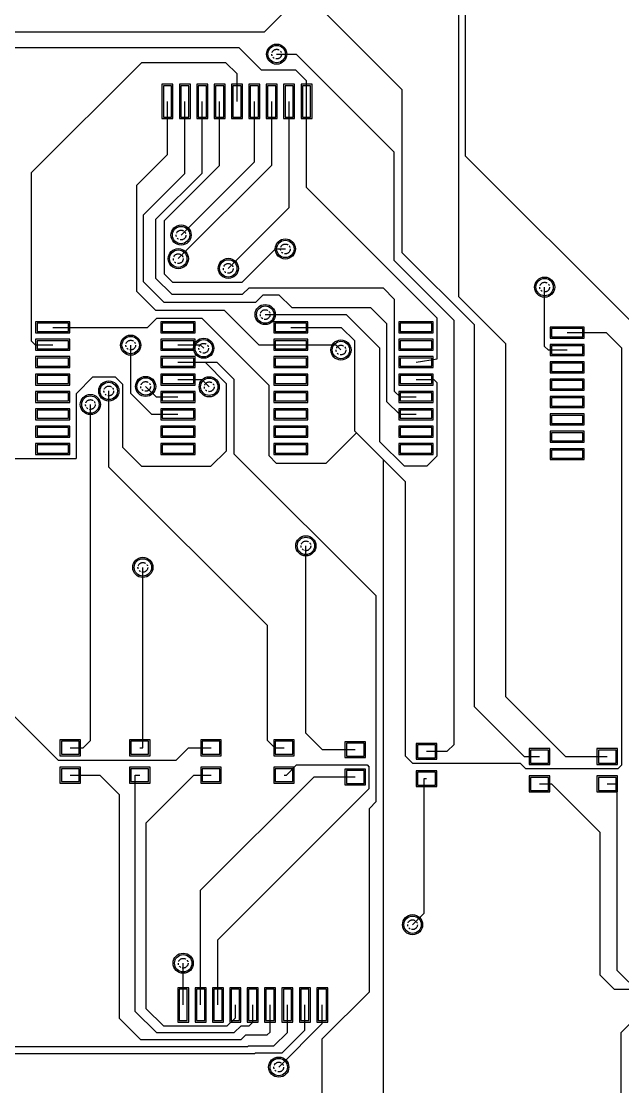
# Model space of a CAD drawing. Extents: x 208 to 628, y 649 to 1243.
# Drawn here: x 424.3 to 468.2, y 1053.1 to 1131 of the extents above; entities that cross this region are included whole.
import ezdxf

# ---------------------------------------------------------------- set-up
doc = ezdxf.new("R2010")
doc.units = 0
doc.header["$MEASUREMENT"] = 0
doc.linetypes.add('PHANTOM2', pattern=[1.25, 0.625, -0.125, 0.125, -0.125, 0.125, -0.125])
for name, color, linetype in [('BottomSolder', 6, 'CONTINUOUS'), ('MultiLayer', 9, 'CONTINUOUS'), ('TOPLAYER', 250, 'CONTINUOUS'), ('TopPaste', 8, 'CONTINUOUS'), ('TopSolder', 216, 'CONTINUOUS'), ('VIAHOLELAYER', 255, 'PHANTOM2')]:
    doc.layers.add(name, color=color, linetype=linetype)

msp = doc.modelspace()

# ---------------------------------------------------------------- linework, layer by layer
at = {"layer": 'BottomSolder'}
for centre in [(442.917, 1128.625), (435.932, 1115.392), (443.552, 1114.376), (435.729, 1113.665), (439.383, 1112.954), (462.5, 1111.582), (442.079, 1109.575), (432.249, 1107.34), (437.583, 1107.112), (447.616, 1106.985), (433.341, 1104.318), (437.989, 1104.292), (430.649, 1103.987), (429.303, 1102.997), (445.051, 1092.659), (433.138, 1091.084), (452.848, 1064.948), (436.087, 1062.131), (443.069, 1054.534)]:
    msp.add_circle(centre, 0.737, dxfattribs=at)
at = {"layer": 'MultiLayer'}
for centre in [(442.917, 1128.625), (435.932, 1115.392), (443.552, 1114.376), (435.729, 1113.665), (439.383, 1112.954), (462.5, 1111.582), (442.079, 1109.575), (432.249, 1107.34), (437.583, 1107.112), (447.616, 1106.985), (430.649, 1103.987), (433.341, 1104.318), (437.989, 1104.292), (429.303, 1102.997), (445.051, 1092.659), (433.138, 1091.084), (452.848, 1064.948), (436.087, 1062.131), (443.069, 1054.534)]:
    msp.add_circle(centre, 0.635, dxfattribs=at)
at = {"layer": 'TOPLAYER'}
for p, q in [((456.223, 1110.875), (456.223, 1150.364)), ((456.727, 1121.166), (456.727, 1148.835)), ((442.029, 1130.251), (445.099, 1133.32)), ((445.813, 1132.308), (452.098, 1126.023)), ((396.867, 1130.251), (442.029, 1130.251)), ((422.394, 1129.108), (440.148, 1129.108)), ((440.148, 1129.108), (441.786, 1127.47)), ((442.917, 1128.625), (444.339, 1128.625)), ((444.339, 1128.625), (451.499, 1121.466)), ((425.01, 1119.964), (433.062, 1128.016)), ((433.062, 1128.016), (439.18, 1128.016)), ((439.18, 1128.016), (440.019, 1127.178)), ((440.019, 1125.168), (440.019, 1127.178)), ((441.786, 1127.47), (444.298, 1127.47)), ((444.298, 1127.47), (445.099, 1126.67)), ((435.239, 1126.318), (434.639, 1126.318)), ((434.639, 1126.318), (434.639, 1124.018)), ((435.239, 1124.018), (435.239, 1126.318)), ((436.509, 1126.318), (435.909, 1126.318)), ((435.909, 1126.318), (435.909, 1124.018)), ((436.509, 1124.018), (436.509, 1126.318)), ((437.779, 1126.318), (437.179, 1126.318)), ((437.179, 1126.318), (437.179, 1124.018)), ((437.779, 1124.018), (437.779, 1126.318)), ((439.049, 1126.318), (438.449, 1126.318)), ((438.449, 1126.318), (438.449, 1124.018)), ((439.049, 1124.018), (439.049, 1126.318)), ((440.319, 1126.318), (439.719, 1126.318)), ((439.719, 1126.318), (439.719, 1124.018)), ((440.319, 1124.018), (440.319, 1126.318)), ((441.589, 1126.318), (440.989, 1126.318)), ((440.989, 1126.318), (440.989, 1124.018)), ((441.589, 1124.018), (441.589, 1126.318)), ((442.859, 1126.318), (442.259, 1126.318)), ((442.259, 1126.318), (442.259, 1124.018)), ((442.859, 1124.018), (442.859, 1126.318)), ((444.129, 1126.318), (443.529, 1126.318)), ((443.529, 1126.318), (443.529, 1124.018)), ((444.129, 1124.018), (444.129, 1126.318)), ((445.399, 1126.318), (444.799, 1126.318)), ((444.799, 1126.318), (444.799, 1124.018)), ((445.099, 1125.168), (445.099, 1126.67)), ((445.399, 1124.018), (445.399, 1126.318)), ((452.098, 1114.097), (452.098, 1126.023)), ((434.939, 1121.284), (434.939, 1125.168)), ((436.209, 1119.888), (436.209, 1125.168)), ((437.479, 1119.929), (437.479, 1125.168)), ((438.749, 1120.486), (438.749, 1125.168)), ((441.289, 1120.748), (441.289, 1125.168)), ((442.559, 1120.494), (442.559, 1125.168)), ((443.829, 1117.399), (443.829, 1125.168)), ((445.099, 1118.875), (445.099, 1125.168)), ((434.639, 1124.018), (435.239, 1124.018)), ((435.909, 1124.018), (436.509, 1124.018)), ((437.179, 1124.018), (437.779, 1124.018)), ((438.449, 1124.018), (439.049, 1124.018)), ((439.719, 1124.018), (440.319, 1124.018)), ((440.989, 1124.018), (441.589, 1124.018)), ((442.259, 1124.018), (442.859, 1124.018)), ((443.529, 1124.018), (444.129, 1124.018)), ((444.799, 1124.018), (445.399, 1124.018)), ((451.499, 1113.529), (451.499, 1121.466)), ((432.693, 1119.038), (434.939, 1121.284)), ((435.932, 1115.392), (441.289, 1120.748)), ((456.727, 1121.166), (468.77, 1109.122)), ((425.01, 1107.62), (425.01, 1119.964)), ((433.197, 1116.877), (436.209, 1119.888)), ((434.096, 1116.547), (437.479, 1119.929)), ((434.713, 1116.451), (438.749, 1120.486)), ((435.729, 1113.665), (442.559, 1120.494)), ((432.693, 1111.269), (432.693, 1119.038)), ((445.099, 1118.875), (454.652, 1109.321)), ((433.197, 1111.972), (433.197, 1116.877)), ((439.383, 1112.954), (443.829, 1117.399)), ((434.096, 1112.224), (434.096, 1116.547)), ((434.713, 1112.522), (434.713, 1116.451)), ((440.402, 1111.938), (442.841, 1114.376)), ((442.841, 1114.376), (443.552, 1114.376)), ((452.098, 1114.097), (457.37, 1108.826)), ((451.499, 1113.529), (455.896, 1109.131)), ((434.096, 1112.224), (435.257, 1111.063)), ((434.713, 1112.522), (435.297, 1111.938)), ((432.693, 1111.269), (434.052, 1109.909)), ((433.197, 1111.972), (434.679, 1110.49)), ((435.297, 1111.938), (440.402, 1111.938)), ((440.43, 1111.063), (440.899, 1111.532)), ((440.899, 1111.532), (450.691, 1111.532)), ((450.691, 1111.532), (451.535, 1110.689)), ((462.5, 1107.239), (462.5, 1111.582)), ((434.679, 1110.49), (441.403, 1110.49)), ((435.257, 1111.063), (440.43, 1111.063)), ((441.403, 1110.49), (441.941, 1111.028)), ((441.941, 1111.028), (443.087, 1111.028)), ((443.087, 1111.028), (444.033, 1110.082)), ((451.535, 1103.956), (451.535, 1110.689)), ((456.223, 1110.875), (459.656, 1107.442)), ((434.052, 1109.909), (439.07, 1109.909)), ((439.07, 1109.909), (441.614, 1107.366)), ((444.033, 1110.082), (449.777, 1110.082)), ((449.777, 1110.082), (450.969, 1108.89)), ((427.704, 1108.936), (425.404, 1108.936)), ((425.404, 1108.936), (425.404, 1108.336)), ((427.704, 1108.336), (427.704, 1108.936)), ((433.477, 1108.636), (434.154, 1109.313)), ((434.154, 1109.313), (437.439, 1109.313)), ((436.853, 1108.936), (434.553, 1108.936)), ((434.553, 1108.936), (434.553, 1108.336)), ((436.853, 1108.336), (436.853, 1108.936)), ((437.439, 1109.313), (442.358, 1104.394)), ((442.079, 1109.575), (447.997, 1109.575)), ((445.103, 1108.936), (442.803, 1108.936)), ((442.803, 1108.936), (442.803, 1108.336)), ((445.103, 1108.336), (445.103, 1108.936)), ((447.997, 1109.575), (450.465, 1107.108)), ((450.969, 1103.2), (450.969, 1108.89)), ((454.252, 1108.936), (451.952, 1108.936)), ((451.952, 1108.936), (451.952, 1108.336)), ((454.252, 1108.336), (454.252, 1108.936)), ((454.652, 1106.35), (454.652, 1109.321)), ((455.896, 1078.14), (455.896, 1109.131)), ((425.404, 1108.336), (427.704, 1108.336)), ((426.554, 1108.636), (433.477, 1108.636)), ((434.553, 1108.336), (436.853, 1108.336)), ((442.803, 1108.336), (445.103, 1108.336)), ((443.953, 1108.636), (447.642, 1108.636)), ((447.642, 1108.636), (448.628, 1107.649)), ((451.952, 1108.336), (454.252, 1108.336)), ((457.37, 1080.877), (457.37, 1108.826)), ((465.296, 1108.555), (462.996, 1108.555)), ((462.996, 1108.555), (462.996, 1107.955)), ((464.146, 1108.255), (466.996, 1108.255)), ((465.296, 1107.955), (465.296, 1108.555)), ((466.996, 1108.255), (468.139, 1107.112)), ((425.01, 1107.62), (425.264, 1107.366)), ((425.264, 1107.366), (426.554, 1107.366)), ((427.704, 1107.666), (425.404, 1107.666)), ((425.404, 1107.666), (425.404, 1107.066)), ((427.704, 1107.066), (427.704, 1107.666)), ((432.249, 1103.81), (432.249, 1107.34)), ((436.853, 1107.666), (434.553, 1107.666)), ((434.553, 1107.666), (434.553, 1107.066)), ((435.703, 1107.366), (437.329, 1107.366)), ((436.853, 1107.066), (436.853, 1107.666)), ((437.329, 1107.366), (437.583, 1107.112)), ((441.614, 1107.366), (443.953, 1107.366)), ((445.103, 1107.666), (442.803, 1107.666)), ((442.803, 1107.666), (442.803, 1107.066)), ((443.953, 1107.366), (447.235, 1107.366)), ((445.103, 1107.066), (445.103, 1107.666)), ((447.235, 1107.366), (447.616, 1106.985)), ((448.628, 1101.045), (448.628, 1107.649)), ((454.252, 1107.666), (451.952, 1107.666)), ((451.952, 1107.666), (451.952, 1107.066)), ((454.252, 1107.066), (454.252, 1107.666)), ((459.656, 1081.619), (459.656, 1107.442)), ((462.996, 1107.955), (465.296, 1107.955)), ((425.404, 1107.066), (427.704, 1107.066)), ((434.553, 1107.066), (436.853, 1107.066)), ((442.803, 1107.066), (445.103, 1107.066)), ((450.465, 1100.275), (450.465, 1107.108)), ((451.952, 1107.066), (454.252, 1107.066)), ((462.5, 1107.239), (462.754, 1106.985)), ((462.754, 1106.985), (464.146, 1106.985)), ((465.296, 1107.285), (462.996, 1107.285)), ((462.996, 1107.285), (462.996, 1106.685)), ((462.996, 1106.685), (465.296, 1106.685)), ((465.296, 1106.685), (465.296, 1107.285)), ((468.139, 1076.632), (468.139, 1107.112)), ((427.704, 1106.396), (425.404, 1106.396)), ((425.404, 1106.396), (425.404, 1105.796)), ((425.404, 1105.796), (427.704, 1105.796)), ((427.704, 1105.796), (427.704, 1106.396)), ((436.853, 1106.396), (434.553, 1106.396)), ((434.553, 1106.396), (434.553, 1105.796)), ((434.553, 1105.796), (436.853, 1105.796)), ((435.703, 1106.096), (437.685, 1106.096)), ((436.853, 1105.796), (436.853, 1106.396)), ((437.685, 1106.096), (439.259, 1104.521)), ((437.685, 1106.096), (438.548, 1106.096)), ((438.548, 1106.096), (439.818, 1104.826)), ((445.103, 1106.396), (442.803, 1106.396)), ((442.803, 1106.396), (442.803, 1105.796)), ((442.803, 1105.796), (445.103, 1105.796)), ((445.103, 1105.796), (445.103, 1106.396)), ((454.252, 1106.396), (451.952, 1106.396)), ((451.952, 1106.396), (451.952, 1105.796)), ((451.952, 1105.796), (454.252, 1105.796)), ((453.102, 1106.096), (454.652, 1106.35)), ((454.252, 1105.796), (454.252, 1106.396)), ((465.296, 1106.015), (462.996, 1106.015)), ((462.996, 1106.015), (462.996, 1105.415)), ((465.296, 1105.415), (465.296, 1106.015)), ((427.704, 1105.126), (425.404, 1105.126)), ((425.404, 1105.126), (425.404, 1104.526)), ((427.704, 1104.526), (427.704, 1105.126)), ((428.291, 1103.81), (429.494, 1105.013)), ((429.494, 1105.013), (431.122, 1105.013)), ((431.122, 1105.013), (431.664, 1104.47)), ((436.853, 1105.126), (434.553, 1105.126)), ((434.553, 1105.126), (434.553, 1104.526)), ((436.853, 1104.526), (436.853, 1105.126)), ((445.103, 1105.126), (442.803, 1105.126)), ((442.803, 1105.126), (442.803, 1104.526)), ((445.103, 1104.526), (445.103, 1105.126)), ((454.252, 1105.126), (451.952, 1105.126)), ((451.952, 1105.126), (451.952, 1104.526)), ((454.252, 1104.526), (454.252, 1105.126)), ((462.996, 1105.415), (465.296, 1105.415)), ((425.404, 1104.526), (427.704, 1104.526)), ((431.664, 1099.848), (431.664, 1104.47)), ((433.341, 1104.318), (434.103, 1103.556)), ((434.553, 1104.526), (436.853, 1104.526)), ((435.703, 1104.826), (437.456, 1104.826)), ((437.456, 1104.826), (437.989, 1104.292)), ((439.259, 1099.619), (439.259, 1104.521)), ((439.818, 1099.365), (439.818, 1104.826)), ((442.358, 1099.238), (442.358, 1104.394)), ((442.803, 1104.526), (445.103, 1104.526)), ((451.952, 1104.526), (454.252, 1104.526)), ((453.102, 1104.826), (454.398, 1104.826)), ((454.398, 1104.826), (454.652, 1104.572)), ((454.652, 1099.238), (454.652, 1104.572)), ((465.296, 1104.745), (462.996, 1104.745)), ((462.996, 1104.745), (462.996, 1104.145)), ((465.296, 1104.145), (465.296, 1104.745)), ((427.704, 1103.856), (425.404, 1103.856)), ((425.404, 1103.856), (425.404, 1103.256)), ((427.704, 1103.256), (427.704, 1103.856)), ((428.291, 1099.089), (428.291, 1103.81)), ((430.649, 1098.425), (430.649, 1103.987)), ((432.249, 1103.81), (433.773, 1102.286)), ((434.103, 1103.556), (435.703, 1103.556)), ((436.853, 1103.856), (434.553, 1103.856)), ((434.553, 1103.856), (434.553, 1103.256)), ((436.853, 1103.256), (436.853, 1103.856)), ((445.103, 1103.856), (442.803, 1103.856)), ((442.803, 1103.856), (442.803, 1103.256)), ((445.103, 1103.256), (445.103, 1103.856)), ((451.535, 1103.956), (451.935, 1103.556)), ((451.935, 1103.556), (453.102, 1103.556)), ((454.252, 1103.856), (451.952, 1103.856)), ((451.952, 1103.856), (451.952, 1103.256)), ((454.252, 1103.256), (454.252, 1103.856)), ((462.996, 1104.145), (465.296, 1104.145)), ((465.296, 1103.475), (462.996, 1103.475)), ((462.996, 1103.475), (462.996, 1102.875)), ((465.296, 1102.875), (465.296, 1103.475)), ((425.404, 1103.256), (427.704, 1103.256)), ((429.303, 1078.41), (429.303, 1102.997)), ((434.553, 1103.256), (436.853, 1103.256)), ((442.803, 1103.256), (445.103, 1103.256)), ((450.969, 1103.2), (451.883, 1102.286)), ((451.952, 1103.256), (454.252, 1103.256)), ((462.996, 1102.875), (465.296, 1102.875)), ((427.704, 1102.586), (425.404, 1102.586)), ((425.404, 1102.586), (425.404, 1101.986)), ((425.404, 1101.986), (427.704, 1101.986)), ((427.704, 1101.986), (427.704, 1102.586)), ((433.773, 1102.286), (435.703, 1102.286)), ((436.853, 1102.586), (434.553, 1102.586)), ((434.553, 1102.586), (434.553, 1101.986)), ((434.553, 1101.986), (436.853, 1101.986)), ((436.853, 1101.986), (436.853, 1102.586)), ((445.103, 1102.586), (442.803, 1102.586)), ((442.803, 1102.586), (442.803, 1101.986)), ((442.803, 1101.986), (445.103, 1101.986)), ((445.103, 1101.986), (445.103, 1102.586)), ((451.883, 1102.286), (453.102, 1102.286)), ((454.252, 1102.586), (451.952, 1102.586)), ((451.952, 1102.586), (451.952, 1101.986)), ((451.952, 1101.986), (454.252, 1101.986)), ((454.252, 1101.986), (454.252, 1102.586)), ((465.296, 1102.205), (462.996, 1102.205)), ((462.996, 1102.205), (462.996, 1101.605)), ((465.296, 1101.605), (465.296, 1102.205)), ((427.704, 1101.316), (425.404, 1101.316)), ((425.404, 1101.316), (425.404, 1100.716)), ((427.704, 1100.716), (427.704, 1101.316)), ((436.853, 1101.316), (434.553, 1101.316)), ((434.553, 1101.316), (434.553, 1100.716)), ((436.853, 1100.716), (436.853, 1101.316)), ((445.103, 1101.316), (442.803, 1101.316)), ((442.803, 1101.316), (442.803, 1100.716)), ((445.103, 1100.716), (445.103, 1101.316)), ((454.252, 1101.316), (451.952, 1101.316)), ((451.952, 1101.316), (451.952, 1100.716)), ((454.252, 1100.716), (454.252, 1101.316)), ((462.996, 1101.605), (465.296, 1101.605)), ((425.404, 1100.716), (427.704, 1100.716)), ((434.553, 1100.716), (436.853, 1100.716)), ((442.803, 1100.716), (445.103, 1100.716)), ((446.524, 1098.704), (448.746, 1100.927)), ((448.628, 1101.045), (448.746, 1100.927)), ((448.746, 1100.927), (450.715, 1098.958)), ((451.952, 1100.716), (454.252, 1100.716)), ((465.296, 1100.935), (462.996, 1100.935)), ((462.996, 1100.935), (462.996, 1100.335)), ((462.996, 1100.335), (465.296, 1100.335)), ((465.296, 1100.335), (465.296, 1100.935)), ((427.704, 1100.046), (425.404, 1100.046)), ((425.404, 1100.046), (425.404, 1099.446)), ((427.704, 1099.446), (427.704, 1100.046)), ((431.664, 1099.848), (433.036, 1098.476)), ((436.853, 1100.046), (434.553, 1100.046)), ((434.553, 1100.046), (434.553, 1099.446)), ((436.853, 1099.446), (436.853, 1100.046)), ((438.116, 1098.476), (439.259, 1099.619)), ((445.103, 1100.046), (442.803, 1100.046)), ((442.803, 1100.046), (442.803, 1099.446)), ((445.103, 1099.446), (445.103, 1100.046)), ((450.465, 1100.275), (452.239, 1098.501)), ((454.252, 1100.046), (451.952, 1100.046)), ((451.952, 1100.046), (451.952, 1099.446)), ((454.252, 1099.446), (454.252, 1100.046)), ((465.296, 1099.665), (462.996, 1099.665)), ((462.996, 1099.665), (462.996, 1099.065)), ((465.296, 1099.065), (465.296, 1099.665)), ((422.876, 1099.06), (428.261, 1099.06)), ((425.404, 1099.446), (427.704, 1099.446)), ((428.261, 1099.06), (428.291, 1099.089)), ((434.553, 1099.446), (436.853, 1099.446)), ((439.818, 1099.365), (450.192, 1088.991)), ((442.358, 1099.238), (442.892, 1098.704)), ((442.803, 1099.446), (445.103, 1099.446)), ((450.715, 1042.24), (450.715, 1098.958)), ((450.715, 1098.958), (452.34, 1097.333)), ((451.952, 1099.446), (454.252, 1099.446)), ((453.915, 1098.501), (454.652, 1099.238)), ((462.996, 1099.065), (465.296, 1099.065)), ((430.649, 1098.425), (442.247, 1086.826)), ((433.036, 1098.476), (438.116, 1098.476)), ((442.892, 1098.704), (446.524, 1098.704)), ((452.239, 1098.501), (453.915, 1098.501)), ((452.34, 1077.267), (452.34, 1097.333)), ((445.051, 1078.952), (445.051, 1092.659)), ((433.138, 1077.886), (433.138, 1091.084)), ((413.809, 1090.119), (426.94, 1076.987)), ((450.192, 1073.952), (450.192, 1088.991)), ((442.247, 1078.41), (442.247, 1086.826)), ((459.656, 1081.619), (464.024, 1077.251)), ((457.37, 1080.877), (460.996, 1077.251)), ((445.051, 1078.952), (446.244, 1077.759)), ((428.482, 1078.361), (427.182, 1078.361)), ((427.182, 1078.361), (427.182, 1077.411)), ((427.832, 1077.886), (428.779, 1077.886)), ((428.482, 1077.411), (428.482, 1078.361)), ((428.779, 1077.886), (429.303, 1078.41)), ((433.562, 1078.361), (432.262, 1078.361)), ((432.262, 1078.361), (432.262, 1077.411)), ((432.912, 1077.886), (433.138, 1077.886)), ((433.562, 1077.411), (433.562, 1078.361)), ((435.567, 1076.987), (436.465, 1077.886)), ((436.465, 1077.886), (438.119, 1077.886)), ((438.769, 1078.361), (437.469, 1078.361)), ((437.469, 1078.361), (437.469, 1077.411)), ((438.769, 1077.411), (438.769, 1078.361)), ((442.247, 1078.41), (442.771, 1077.886)), ((442.771, 1077.886), (443.453, 1077.886)), ((444.103, 1078.361), (442.803, 1078.361)), ((442.803, 1078.361), (442.803, 1077.411)), ((444.103, 1077.411), (444.103, 1078.361)), ((446.244, 1077.759), (448.66, 1077.759)), ((449.31, 1078.234), (448.01, 1078.234)), ((448.01, 1078.234), (448.01, 1077.284)), ((449.31, 1077.284), (449.31, 1078.234)), ((454.517, 1078.107), (453.217, 1078.107)), ((453.217, 1078.107), (453.217, 1077.157)), ((454.517, 1077.157), (454.517, 1078.107)), ((455.388, 1077.632), (455.896, 1078.14)), ((462.772, 1077.726), (461.472, 1077.726)), ((461.472, 1077.726), (461.472, 1076.776)), ((462.772, 1076.776), (462.772, 1077.726)), ((467.725, 1077.726), (466.425, 1077.726)), ((466.425, 1077.726), (466.425, 1076.776)), ((467.725, 1076.776), (467.725, 1077.726)), ((426.94, 1076.987), (435.567, 1076.987)), ((427.182, 1077.411), (428.482, 1077.411)), ((432.262, 1077.411), (433.562, 1077.411)), ((437.469, 1077.411), (438.769, 1077.411)), ((442.803, 1077.411), (444.103, 1077.411)), ((448.01, 1077.284), (449.31, 1077.284)), ((452.34, 1077.267), (452.848, 1076.759)), ((453.217, 1077.157), (454.517, 1077.157)), ((453.867, 1077.632), (455.388, 1077.632)), ((460.996, 1077.251), (462.122, 1077.251)), ((464.024, 1077.251), (467.075, 1077.251)), ((428.482, 1076.361), (427.182, 1076.361)), ((427.182, 1076.361), (427.182, 1075.411)), ((428.482, 1075.411), (428.482, 1076.361)), ((433.562, 1076.361), (432.262, 1076.361)), ((432.262, 1076.361), (432.262, 1075.411)), ((433.562, 1075.411), (433.562, 1076.361)), ((438.769, 1076.361), (437.469, 1076.361)), ((437.469, 1076.361), (437.469, 1075.411)), ((438.769, 1075.411), (438.769, 1076.361)), ((444.103, 1076.361), (442.803, 1076.361)), ((442.803, 1076.361), (442.803, 1075.411)), ((443.628, 1075.886), (444.374, 1076.632)), ((444.103, 1075.411), (444.103, 1076.361)), ((444.374, 1076.632), (449.521, 1076.632)), ((449.31, 1076.234), (448.01, 1076.234)), ((448.01, 1076.234), (448.01, 1075.284)), ((449.31, 1075.284), (449.31, 1076.234)), ((449.521, 1076.632), (449.688, 1076.465)), ((449.688, 1074.906), (449.688, 1076.465)), ((452.848, 1076.759), (460.722, 1076.759)), ((460.722, 1076.759), (461.103, 1076.378)), ((461.103, 1076.378), (467.885, 1076.378)), ((461.472, 1076.776), (462.772, 1076.776)), ((466.425, 1076.776), (467.725, 1076.776)), ((467.885, 1076.378), (468.139, 1076.632)), ((427.182, 1075.411), (428.482, 1075.411)), ((427.832, 1075.886), (429.988, 1075.886)), ((429.988, 1075.886), (431.436, 1074.438)), ((432.262, 1075.411), (433.562, 1075.411)), ((432.579, 1075.886), (432.912, 1075.886)), ((432.579, 1058.598), (432.579, 1075.886)), ((433.392, 1072.406), (436.872, 1075.886)), ((436.872, 1075.886), (438.119, 1075.886)), ((437.357, 1067.465), (445.651, 1075.759)), ((437.469, 1075.411), (438.769, 1075.411)), ((442.803, 1075.411), (444.103, 1075.411)), ((443.453, 1075.886), (443.628, 1075.886)), ((445.651, 1075.759), (448.66, 1075.759)), ((454.517, 1076.107), (453.217, 1076.107)), ((453.217, 1076.107), (453.217, 1075.157)), ((453.687, 1075.632), (453.867, 1075.632)), ((453.687, 1065.786), (453.687, 1075.632)), ((454.517, 1075.157), (454.517, 1076.107)), ((462.772, 1075.726), (461.472, 1075.726)), ((461.472, 1075.726), (461.472, 1074.776)), ((462.772, 1074.776), (462.772, 1075.726)), ((467.725, 1075.726), (466.425, 1075.726)), ((466.425, 1075.726), (466.425, 1074.776)), ((467.725, 1074.776), (467.725, 1075.726)), ((438.627, 1063.846), (449.688, 1074.906)), ((448.01, 1075.284), (449.31, 1075.284)), ((453.217, 1075.157), (454.517, 1075.157)), ((461.472, 1074.776), (462.772, 1074.776)), ((462.122, 1075.251), (463.008, 1075.251)), ((463.008, 1075.251), (466.564, 1071.695)), ((466.425, 1074.776), (467.725, 1074.776)), ((467.075, 1075.251), (467.809, 1075.251)), ((467.809, 1061.595), (467.809, 1075.251)), ((431.436, 1058.09), (431.436, 1074.438)), ((449.699, 1073.46), (450.192, 1073.952)), ((449.699, 1060.042), (449.699, 1073.46)), ((433.392, 1058.801), (433.392, 1072.406)), ((466.564, 1061.261), (466.564, 1071.695)), ((437.357, 1059.084), (437.357, 1067.465)), ((452.848, 1064.948), (453.687, 1065.786)), ((438.627, 1059.084), (438.627, 1063.846)), ((436.087, 1059.084), (436.087, 1062.131)), ((467.809, 1061.595), (468.655, 1060.749)), ((466.564, 1061.261), (467.58, 1060.245)), ((436.387, 1060.234), (435.787, 1060.234)), ((435.787, 1060.234), (435.787, 1057.934)), ((436.387, 1057.934), (436.387, 1060.234)), ((437.657, 1060.234), (437.057, 1060.234)), ((437.057, 1060.234), (437.057, 1057.934)), ((437.657, 1057.934), (437.657, 1060.234)), ((438.927, 1060.234), (438.327, 1060.234)), ((438.327, 1060.234), (438.327, 1057.934)), ((438.927, 1057.934), (438.927, 1060.234)), ((440.197, 1060.234), (439.597, 1060.234)), ((439.597, 1060.234), (439.597, 1057.934)), ((440.197, 1057.934), (440.197, 1060.234)), ((441.467, 1060.234), (440.867, 1060.234)), ((440.867, 1060.234), (440.867, 1057.934)), ((441.467, 1057.934), (441.467, 1060.234)), ((442.737, 1060.234), (442.137, 1060.234)), ((442.137, 1060.234), (442.137, 1057.934)), ((442.737, 1057.934), (442.737, 1060.234)), ((444.007, 1060.234), (443.407, 1060.234)), ((443.407, 1060.234), (443.407, 1057.934)), ((444.007, 1057.934), (444.007, 1060.234)), ((445.277, 1060.234), (444.677, 1060.234)), ((444.677, 1060.234), (444.677, 1057.934)), ((445.277, 1057.934), (445.277, 1060.234)), ((446.547, 1060.234), (445.947, 1060.234)), ((445.947, 1060.234), (445.947, 1057.934)), ((446.247, 1056.591), (449.699, 1060.042)), ((446.547, 1057.934), (446.547, 1060.234)), ((467.58, 1060.245), (479.388, 1060.245)), ((439.897, 1058.143), (439.897, 1059.084)), ((441.167, 1057.813), (441.167, 1059.084)), ((442.437, 1057.099), (442.437, 1059.084)), ((443.707, 1057.074), (443.707, 1059.084)), ((444.977, 1057.229), (444.977, 1059.084)), ((446.247, 1057.712), (446.247, 1059.084)), ((432.579, 1058.598), (434.125, 1057.052)), ((433.392, 1058.801), (434.637, 1057.556)), ((431.436, 1058.09), (432.978, 1056.548)), ((434.637, 1057.556), (439.31, 1057.556)), ((435.787, 1057.934), (436.387, 1057.934)), ((437.057, 1057.934), (437.657, 1057.934)), ((438.327, 1057.934), (438.927, 1057.934)), ((439.31, 1057.556), (439.897, 1058.143)), ((439.597, 1057.934), (440.197, 1057.934)), ((439.818, 1057.052), (440.322, 1057.556)), ((440.322, 1057.556), (440.91, 1057.556)), ((440.867, 1057.934), (441.467, 1057.934)), ((440.91, 1057.556), (441.167, 1057.813)), ((442.137, 1057.934), (442.737, 1057.934)), ((443.069, 1054.534), (446.247, 1057.712)), ((443.407, 1057.934), (444.007, 1057.934)), ((444.677, 1057.934), (445.277, 1057.934)), ((445.947, 1057.934), (446.547, 1057.934)), ((468.088, 1057.074), (469.235, 1058.22)), ((434.125, 1057.052), (439.818, 1057.052)), ((440.318, 1056.548), (440.666, 1056.896)), ((440.666, 1056.896), (442.234, 1056.896)), ((442.234, 1056.896), (442.437, 1057.099)), ((442.717, 1056.083), (443.707, 1057.074)), ((443.323, 1055.575), (444.977, 1057.229)), ((468.088, 1041.199), (468.088, 1057.074)), ((422.983, 1056.044), (440.822, 1056.044)), ((432.978, 1056.548), (440.318, 1056.548)), ((440.822, 1056.044), (440.861, 1056.083)), ((440.861, 1056.083), (442.717, 1056.083)), ((446.247, 1049.984), (446.247, 1056.591)), ((418.349, 1055.54), (441.326, 1055.54)), ((441.326, 1055.54), (441.361, 1055.575)), ((441.361, 1055.575), (443.323, 1055.575))]:
    msp.add_line(p, q, dxfattribs=at)
for centre in [(442.917, 1128.625), (435.932, 1115.392), (443.552, 1114.376), (435.729, 1113.665), (439.383, 1112.954), (462.5, 1111.582), (442.079, 1109.575), (432.249, 1107.34), (437.583, 1107.112), (447.616, 1106.985), (430.649, 1103.987), (433.341, 1104.318), (437.989, 1104.292), (429.303, 1102.997), (445.051, 1092.659), (433.138, 1091.084), (452.848, 1064.948), (436.087, 1062.131), (443.069, 1054.534)]:
    msp.add_circle(centre, 0.635, dxfattribs=at)
at = {"layer": 'TopPaste'}
for p, q in [((435.239, 1126.318), (434.639, 1126.318)), ((434.639, 1126.318), (434.639, 1124.018)), ((435.239, 1124.018), (435.239, 1126.318)), ((436.509, 1126.318), (435.909, 1126.318)), ((435.909, 1126.318), (435.909, 1124.018)), ((436.509, 1124.018), (436.509, 1126.318)), ((437.779, 1126.318), (437.179, 1126.318)), ((437.179, 1126.318), (437.179, 1124.018)), ((437.779, 1124.018), (437.779, 1126.318)), ((439.049, 1126.318), (438.449, 1126.318)), ((438.449, 1126.318), (438.449, 1124.018)), ((439.049, 1124.018), (439.049, 1126.318)), ((440.319, 1126.318), (439.719, 1126.318)), ((439.719, 1126.318), (439.719, 1124.018)), ((440.319, 1124.018), (440.319, 1126.318)), ((441.589, 1126.318), (440.989, 1126.318)), ((440.989, 1126.318), (440.989, 1124.018)), ((441.589, 1124.018), (441.589, 1126.318)), ((442.859, 1126.318), (442.259, 1126.318)), ((442.259, 1126.318), (442.259, 1124.018)), ((442.859, 1124.018), (442.859, 1126.318)), ((444.129, 1126.318), (443.529, 1126.318)), ((443.529, 1126.318), (443.529, 1124.018)), ((444.129, 1124.018), (444.129, 1126.318)), ((445.399, 1126.318), (444.799, 1126.318)), ((444.799, 1126.318), (444.799, 1124.018)), ((445.399, 1124.018), (445.399, 1126.318)), ((434.639, 1124.018), (435.239, 1124.018)), ((435.909, 1124.018), (436.509, 1124.018)), ((437.179, 1124.018), (437.779, 1124.018)), ((438.449, 1124.018), (439.049, 1124.018)), ((439.719, 1124.018), (440.319, 1124.018)), ((440.989, 1124.018), (441.589, 1124.018)), ((442.259, 1124.018), (442.859, 1124.018)), ((443.529, 1124.018), (444.129, 1124.018)), ((444.799, 1124.018), (445.399, 1124.018)), ((427.704, 1108.936), (425.404, 1108.936)), ((425.404, 1108.936), (425.404, 1108.336)), ((427.704, 1108.336), (427.704, 1108.936)), ((436.853, 1108.936), (434.553, 1108.936)), ((434.553, 1108.936), (434.553, 1108.336)), ((436.853, 1108.336), (436.853, 1108.936)), ((445.103, 1108.936), (442.803, 1108.936)), ((442.803, 1108.936), (442.803, 1108.336)), ((445.103, 1108.336), (445.103, 1108.936)), ((454.252, 1108.936), (451.952, 1108.936)), ((451.952, 1108.936), (451.952, 1108.336)), ((454.252, 1108.336), (454.252, 1108.936)), ((425.404, 1108.336), (427.704, 1108.336)), ((434.553, 1108.336), (436.853, 1108.336)), ((442.803, 1108.336), (445.103, 1108.336)), ((451.952, 1108.336), (454.252, 1108.336)), ((465.296, 1108.555), (462.996, 1108.555)), ((462.996, 1108.555), (462.996, 1107.955)), ((465.296, 1107.955), (465.296, 1108.555)), ((427.704, 1107.666), (425.404, 1107.666)), ((425.404, 1107.666), (425.404, 1107.066)), ((427.704, 1107.066), (427.704, 1107.666)), ((436.853, 1107.666), (434.553, 1107.666)), ((434.553, 1107.666), (434.553, 1107.066)), ((436.853, 1107.066), (436.853, 1107.666)), ((445.103, 1107.666), (442.803, 1107.666)), ((442.803, 1107.666), (442.803, 1107.066)), ((445.103, 1107.066), (445.103, 1107.666)), ((454.252, 1107.666), (451.952, 1107.666)), ((451.952, 1107.666), (451.952, 1107.066)), ((454.252, 1107.066), (454.252, 1107.666)), ((462.996, 1107.955), (465.296, 1107.955)), ((425.404, 1107.066), (427.704, 1107.066)), ((434.553, 1107.066), (436.853, 1107.066)), ((442.803, 1107.066), (445.103, 1107.066)), ((451.952, 1107.066), (454.252, 1107.066)), ((465.296, 1107.285), (462.996, 1107.285)), ((462.996, 1107.285), (462.996, 1106.685)), ((462.996, 1106.685), (465.296, 1106.685)), ((465.296, 1106.685), (465.296, 1107.285)), ((427.704, 1106.396), (425.404, 1106.396)), ((425.404, 1106.396), (425.404, 1105.796)), ((425.404, 1105.796), (427.704, 1105.796)), ((427.704, 1105.796), (427.704, 1106.396)), ((436.853, 1106.396), (434.553, 1106.396)), ((434.553, 1106.396), (434.553, 1105.796)), ((434.553, 1105.796), (436.853, 1105.796)), ((436.853, 1105.796), (436.853, 1106.396)), ((445.103, 1106.396), (442.803, 1106.396)), ((442.803, 1106.396), (442.803, 1105.796)), ((442.803, 1105.796), (445.103, 1105.796)), ((445.103, 1105.796), (445.103, 1106.396)), ((454.252, 1106.396), (451.952, 1106.396)), ((451.952, 1106.396), (451.952, 1105.796)), ((451.952, 1105.796), (454.252, 1105.796)), ((454.252, 1105.796), (454.252, 1106.396)), ((465.296, 1106.015), (462.996, 1106.015)), ((462.996, 1106.015), (462.996, 1105.415)), ((465.296, 1105.415), (465.296, 1106.015)), ((427.704, 1105.126), (425.404, 1105.126)), ((425.404, 1105.126), (425.404, 1104.526)), ((427.704, 1104.526), (427.704, 1105.126)), ((436.853, 1105.126), (434.553, 1105.126)), ((434.553, 1105.126), (434.553, 1104.526)), ((436.853, 1104.526), (436.853, 1105.126)), ((445.103, 1105.126), (442.803, 1105.126)), ((442.803, 1105.126), (442.803, 1104.526)), ((445.103, 1104.526), (445.103, 1105.126)), ((454.252, 1105.126), (451.952, 1105.126)), ((451.952, 1105.126), (451.952, 1104.526)), ((454.252, 1104.526), (454.252, 1105.126)), ((462.996, 1105.415), (465.296, 1105.415)), ((425.404, 1104.526), (427.704, 1104.526)), ((434.553, 1104.526), (436.853, 1104.526)), ((442.803, 1104.526), (445.103, 1104.526)), ((451.952, 1104.526), (454.252, 1104.526)), ((465.296, 1104.745), (462.996, 1104.745)), ((462.996, 1104.745), (462.996, 1104.145)), ((465.296, 1104.145), (465.296, 1104.745)), ((427.704, 1103.856), (425.404, 1103.856)), ((425.404, 1103.856), (425.404, 1103.256)), ((427.704, 1103.256), (427.704, 1103.856)), ((436.853, 1103.856), (434.553, 1103.856)), ((434.553, 1103.856), (434.553, 1103.256)), ((436.853, 1103.256), (436.853, 1103.856)), ((445.103, 1103.856), (442.803, 1103.856)), ((442.803, 1103.856), (442.803, 1103.256)), ((445.103, 1103.256), (445.103, 1103.856)), ((454.252, 1103.856), (451.952, 1103.856)), ((451.952, 1103.856), (451.952, 1103.256)), ((454.252, 1103.256), (454.252, 1103.856)), ((462.996, 1104.145), (465.296, 1104.145)), ((465.296, 1103.475), (462.996, 1103.475)), ((462.996, 1103.475), (462.996, 1102.875)), ((465.296, 1102.875), (465.296, 1103.475)), ((425.404, 1103.256), (427.704, 1103.256)), ((434.553, 1103.256), (436.853, 1103.256)), ((442.803, 1103.256), (445.103, 1103.256)), ((451.952, 1103.256), (454.252, 1103.256)), ((462.996, 1102.875), (465.296, 1102.875)), ((427.704, 1102.586), (425.404, 1102.586)), ((425.404, 1102.586), (425.404, 1101.986)), ((425.404, 1101.986), (427.704, 1101.986)), ((427.704, 1101.986), (427.704, 1102.586)), ((436.853, 1102.586), (434.553, 1102.586)), ((434.553, 1102.586), (434.553, 1101.986)), ((434.553, 1101.986), (436.853, 1101.986)), ((436.853, 1101.986), (436.853, 1102.586)), ((445.103, 1102.586), (442.803, 1102.586)), ((442.803, 1102.586), (442.803, 1101.986)), ((442.803, 1101.986), (445.103, 1101.986)), ((445.103, 1101.986), (445.103, 1102.586)), ((454.252, 1102.586), (451.952, 1102.586)), ((451.952, 1102.586), (451.952, 1101.986)), ((451.952, 1101.986), (454.252, 1101.986)), ((454.252, 1101.986), (454.252, 1102.586)), ((465.296, 1102.205), (462.996, 1102.205)), ((462.996, 1102.205), (462.996, 1101.605)), ((465.296, 1101.605), (465.296, 1102.205)), ((427.704, 1101.316), (425.404, 1101.316)), ((425.404, 1101.316), (425.404, 1100.716)), ((427.704, 1100.716), (427.704, 1101.316)), ((436.853, 1101.316), (434.553, 1101.316)), ((434.553, 1101.316), (434.553, 1100.716)), ((436.853, 1100.716), (436.853, 1101.316)), ((445.103, 1101.316), (442.803, 1101.316)), ((442.803, 1101.316), (442.803, 1100.716)), ((445.103, 1100.716), (445.103, 1101.316)), ((454.252, 1101.316), (451.952, 1101.316)), ((451.952, 1101.316), (451.952, 1100.716)), ((454.252, 1100.716), (454.252, 1101.316)), ((462.996, 1101.605), (465.296, 1101.605)), ((425.404, 1100.716), (427.704, 1100.716)), ((434.553, 1100.716), (436.853, 1100.716)), ((442.803, 1100.716), (445.103, 1100.716)), ((451.952, 1100.716), (454.252, 1100.716)), ((465.296, 1100.935), (462.996, 1100.935)), ((462.996, 1100.935), (462.996, 1100.335)), ((462.996, 1100.335), (465.296, 1100.335)), ((465.296, 1100.335), (465.296, 1100.935)), ((427.704, 1100.046), (425.404, 1100.046)), ((425.404, 1100.046), (425.404, 1099.446)), ((427.704, 1099.446), (427.704, 1100.046)), ((436.853, 1100.046), (434.553, 1100.046)), ((434.553, 1100.046), (434.553, 1099.446)), ((436.853, 1099.446), (436.853, 1100.046)), ((445.103, 1100.046), (442.803, 1100.046)), ((442.803, 1100.046), (442.803, 1099.446)), ((445.103, 1099.446), (445.103, 1100.046)), ((454.252, 1100.046), (451.952, 1100.046)), ((451.952, 1100.046), (451.952, 1099.446)), ((454.252, 1099.446), (454.252, 1100.046)), ((465.296, 1099.665), (462.996, 1099.665)), ((462.996, 1099.665), (462.996, 1099.065)), ((465.296, 1099.065), (465.296, 1099.665)), ((425.404, 1099.446), (427.704, 1099.446)), ((434.553, 1099.446), (436.853, 1099.446)), ((442.803, 1099.446), (445.103, 1099.446)), ((451.952, 1099.446), (454.252, 1099.446)), ((462.996, 1099.065), (465.296, 1099.065)), ((428.482, 1078.361), (427.182, 1078.361)), ((427.182, 1078.361), (427.182, 1077.411)), ((428.482, 1077.411), (428.482, 1078.361)), ((433.562, 1078.361), (432.262, 1078.361)), ((432.262, 1078.361), (432.262, 1077.411)), ((433.562, 1077.411), (433.562, 1078.361)), ((438.769, 1078.361), (437.469, 1078.361)), ((437.469, 1078.361), (437.469, 1077.411)), ((438.769, 1077.411), (438.769, 1078.361)), ((444.103, 1078.361), (442.803, 1078.361)), ((442.803, 1078.361), (442.803, 1077.411)), ((444.103, 1077.411), (444.103, 1078.361)), ((449.31, 1078.234), (448.01, 1078.234)), ((448.01, 1078.234), (448.01, 1077.284)), ((449.31, 1077.284), (449.31, 1078.234)), ((454.517, 1078.107), (453.217, 1078.107)), ((453.217, 1078.107), (453.217, 1077.157)), ((454.517, 1077.157), (454.517, 1078.107)), ((462.772, 1077.726), (461.472, 1077.726)), ((461.472, 1077.726), (461.472, 1076.776)), ((462.772, 1076.776), (462.772, 1077.726)), ((467.725, 1077.726), (466.425, 1077.726)), ((466.425, 1077.726), (466.425, 1076.776)), ((467.725, 1076.776), (467.725, 1077.726)), ((427.182, 1077.411), (428.482, 1077.411)), ((432.262, 1077.411), (433.562, 1077.411)), ((437.469, 1077.411), (438.769, 1077.411)), ((442.803, 1077.411), (444.103, 1077.411)), ((448.01, 1077.284), (449.31, 1077.284)), ((453.217, 1077.157), (454.517, 1077.157)), ((428.482, 1076.361), (427.182, 1076.361)), ((427.182, 1076.361), (427.182, 1075.411)), ((428.482, 1075.411), (428.482, 1076.361)), ((433.562, 1076.361), (432.262, 1076.361)), ((432.262, 1076.361), (432.262, 1075.411)), ((433.562, 1075.411), (433.562, 1076.361)), ((438.769, 1076.361), (437.469, 1076.361)), ((437.469, 1076.361), (437.469, 1075.411)), ((438.769, 1075.411), (438.769, 1076.361)), ((444.103, 1076.361), (442.803, 1076.361)), ((442.803, 1076.361), (442.803, 1075.411)), ((444.103, 1075.411), (444.103, 1076.361)), ((449.31, 1076.234), (448.01, 1076.234)), ((448.01, 1076.234), (448.01, 1075.284)), ((449.31, 1075.284), (449.31, 1076.234)), ((461.472, 1076.776), (462.772, 1076.776)), ((466.425, 1076.776), (467.725, 1076.776)), ((427.182, 1075.411), (428.482, 1075.411)), ((432.262, 1075.411), (433.562, 1075.411)), ((437.469, 1075.411), (438.769, 1075.411)), ((442.803, 1075.411), (444.103, 1075.411)), ((454.517, 1076.107), (453.217, 1076.107)), ((453.217, 1076.107), (453.217, 1075.157)), ((454.517, 1075.157), (454.517, 1076.107)), ((462.772, 1075.726), (461.472, 1075.726)), ((461.472, 1075.726), (461.472, 1074.776)), ((462.772, 1074.776), (462.772, 1075.726)), ((467.725, 1075.726), (466.425, 1075.726)), ((466.425, 1075.726), (466.425, 1074.776)), ((467.725, 1074.776), (467.725, 1075.726)), ((448.01, 1075.284), (449.31, 1075.284)), ((453.217, 1075.157), (454.517, 1075.157)), ((461.472, 1074.776), (462.772, 1074.776)), ((466.425, 1074.776), (467.725, 1074.776)), ((436.387, 1060.234), (435.787, 1060.234)), ((435.787, 1060.234), (435.787, 1057.934)), ((436.387, 1057.934), (436.387, 1060.234)), ((437.657, 1060.234), (437.057, 1060.234)), ((437.057, 1060.234), (437.057, 1057.934)), ((437.657, 1057.934), (437.657, 1060.234)), ((438.927, 1060.234), (438.327, 1060.234)), ((438.327, 1060.234), (438.327, 1057.934)), ((438.927, 1057.934), (438.927, 1060.234)), ((440.197, 1060.234), (439.597, 1060.234)), ((439.597, 1060.234), (439.597, 1057.934)), ((440.197, 1057.934), (440.197, 1060.234)), ((441.467, 1060.234), (440.867, 1060.234)), ((440.867, 1060.234), (440.867, 1057.934)), ((441.467, 1057.934), (441.467, 1060.234)), ((442.737, 1060.234), (442.137, 1060.234)), ((442.137, 1060.234), (442.137, 1057.934)), ((442.737, 1057.934), (442.737, 1060.234)), ((444.007, 1060.234), (443.407, 1060.234)), ((443.407, 1060.234), (443.407, 1057.934)), ((444.007, 1057.934), (444.007, 1060.234)), ((445.277, 1060.234), (444.677, 1060.234)), ((444.677, 1060.234), (444.677, 1057.934)), ((445.277, 1057.934), (445.277, 1060.234)), ((446.547, 1060.234), (445.947, 1060.234)), ((445.947, 1060.234), (445.947, 1057.934)), ((446.547, 1057.934), (446.547, 1060.234)), ((435.787, 1057.934), (436.387, 1057.934)), ((437.057, 1057.934), (437.657, 1057.934)), ((438.327, 1057.934), (438.927, 1057.934)), ((439.597, 1057.934), (440.197, 1057.934)), ((440.867, 1057.934), (441.467, 1057.934)), ((442.137, 1057.934), (442.737, 1057.934)), ((443.407, 1057.934), (444.007, 1057.934)), ((444.677, 1057.934), (445.277, 1057.934)), ((445.947, 1057.934), (446.547, 1057.934))]:
    msp.add_line(p, q, dxfattribs=at)
at = {"layer": 'TopSolder'}
for p, q in [((435.34, 1126.419), (434.537, 1126.419)), ((434.537, 1126.419), (434.537, 1123.916)), ((435.34, 1123.916), (435.34, 1126.419)), ((436.61, 1126.419), (435.807, 1126.419)), ((435.807, 1126.419), (435.807, 1123.916)), ((436.61, 1123.916), (436.61, 1126.419)), ((437.88, 1126.419), (437.077, 1126.419)), ((437.077, 1126.419), (437.077, 1123.916)), ((437.88, 1123.916), (437.88, 1126.419)), ((439.15, 1126.419), (438.347, 1126.419)), ((438.347, 1126.419), (438.347, 1123.916)), ((439.15, 1123.916), (439.15, 1126.419)), ((440.42, 1126.419), (439.617, 1126.419)), ((439.617, 1126.419), (439.617, 1123.916)), ((440.42, 1123.916), (440.42, 1126.419)), ((441.69, 1126.419), (440.887, 1126.419)), ((440.887, 1126.419), (440.887, 1123.916)), ((441.69, 1123.916), (441.69, 1126.419)), ((442.96, 1126.419), (442.157, 1126.419)), ((442.157, 1126.419), (442.157, 1123.916)), ((442.96, 1123.916), (442.96, 1126.419)), ((444.23, 1126.419), (443.427, 1126.419)), ((443.427, 1126.419), (443.427, 1123.916)), ((444.23, 1123.916), (444.23, 1126.419)), ((445.5, 1126.419), (444.697, 1126.419)), ((444.697, 1126.419), (444.697, 1123.916)), ((445.5, 1123.916), (445.5, 1126.419)), ((434.537, 1123.916), (435.34, 1123.916)), ((435.807, 1123.916), (436.61, 1123.916)), ((437.077, 1123.916), (437.88, 1123.916)), ((438.347, 1123.916), (439.15, 1123.916)), ((439.617, 1123.916), (440.42, 1123.916)), ((440.887, 1123.916), (441.69, 1123.916)), ((442.157, 1123.916), (442.96, 1123.916)), ((443.427, 1123.916), (444.23, 1123.916)), ((444.697, 1123.916), (445.5, 1123.916)), ((427.805, 1109.037), (425.302, 1109.037)), ((425.302, 1109.037), (425.302, 1108.234)), ((427.805, 1108.234), (427.805, 1109.037)), ((436.955, 1109.037), (434.452, 1109.037)), ((434.452, 1109.037), (434.452, 1108.234)), ((436.955, 1108.234), (436.955, 1109.037)), ((445.204, 1109.037), (442.701, 1109.037)), ((442.701, 1109.037), (442.701, 1108.234)), ((445.204, 1108.234), (445.204, 1109.037)), ((454.354, 1109.037), (451.851, 1109.037)), ((451.851, 1109.037), (451.851, 1108.234)), ((454.354, 1108.234), (454.354, 1109.037)), ((425.302, 1108.234), (427.805, 1108.234)), ((434.452, 1108.234), (436.955, 1108.234)), ((442.701, 1108.234), (445.204, 1108.234)), ((451.851, 1108.234), (454.354, 1108.234)), ((465.397, 1108.656), (462.894, 1108.656)), ((462.894, 1108.656), (462.894, 1107.853)), ((465.397, 1107.853), (465.397, 1108.656)), ((427.805, 1107.767), (425.302, 1107.767)), ((425.302, 1107.767), (425.302, 1106.964)), ((427.805, 1106.964), (427.805, 1107.767)), ((436.955, 1107.767), (434.452, 1107.767)), ((434.452, 1107.767), (434.452, 1106.964)), ((436.955, 1106.964), (436.955, 1107.767)), ((445.204, 1107.767), (442.701, 1107.767)), ((442.701, 1107.767), (442.701, 1106.964)), ((445.204, 1106.964), (445.204, 1107.767)), ((454.354, 1107.767), (451.851, 1107.767)), ((451.851, 1107.767), (451.851, 1106.964)), ((454.354, 1106.964), (454.354, 1107.767)), ((462.894, 1107.853), (465.397, 1107.853)), ((465.397, 1107.386), (462.894, 1107.386)), ((462.894, 1107.386), (462.894, 1106.583)), ((465.397, 1106.583), (465.397, 1107.386)), ((425.302, 1106.964), (427.805, 1106.964)), ((434.452, 1106.964), (436.955, 1106.964)), ((442.701, 1106.964), (445.204, 1106.964)), ((451.851, 1106.964), (454.354, 1106.964)), ((462.894, 1106.583), (465.397, 1106.583)), ((427.805, 1106.497), (425.302, 1106.497)), ((425.302, 1106.497), (425.302, 1105.694)), ((427.805, 1105.694), (427.805, 1106.497)), ((436.955, 1106.497), (434.452, 1106.497)), ((434.452, 1106.497), (434.452, 1105.694)), ((436.955, 1105.694), (436.955, 1106.497)), ((445.204, 1106.497), (442.701, 1106.497)), ((442.701, 1106.497), (442.701, 1105.694)), ((445.204, 1105.694), (445.204, 1106.497)), ((454.354, 1106.497), (451.851, 1106.497)), ((451.851, 1106.497), (451.851, 1105.694)), ((454.354, 1105.694), (454.354, 1106.497)), ((465.397, 1106.116), (462.894, 1106.116)), ((462.894, 1106.116), (462.894, 1105.313)), ((465.397, 1105.313), (465.397, 1106.116)), ((425.302, 1105.694), (427.805, 1105.694)), ((427.805, 1105.227), (425.302, 1105.227)), ((425.302, 1105.227), (425.302, 1104.424)), ((427.805, 1104.424), (427.805, 1105.227)), ((434.452, 1105.694), (436.955, 1105.694)), ((436.955, 1105.227), (434.452, 1105.227)), ((434.452, 1105.227), (434.452, 1104.424)), ((436.955, 1104.424), (436.955, 1105.227)), ((442.701, 1105.694), (445.204, 1105.694)), ((445.204, 1105.227), (442.701, 1105.227)), ((442.701, 1105.227), (442.701, 1104.424)), ((445.204, 1104.424), (445.204, 1105.227)), ((451.851, 1105.694), (454.354, 1105.694)), ((454.354, 1105.227), (451.851, 1105.227)), ((451.851, 1105.227), (451.851, 1104.424)), ((454.354, 1104.424), (454.354, 1105.227)), ((462.894, 1105.313), (465.397, 1105.313)), ((425.302, 1104.424), (427.805, 1104.424)), ((434.452, 1104.424), (436.955, 1104.424)), ((442.701, 1104.424), (445.204, 1104.424)), ((451.851, 1104.424), (454.354, 1104.424)), ((465.397, 1104.846), (462.894, 1104.846)), ((462.894, 1104.846), (462.894, 1104.043)), ((465.397, 1104.043), (465.397, 1104.846)), ((427.805, 1103.957), (425.302, 1103.957)), ((425.302, 1103.957), (425.302, 1103.154)), ((427.805, 1103.154), (427.805, 1103.957)), ((436.955, 1103.957), (434.452, 1103.957)), ((434.452, 1103.957), (434.452, 1103.154)), ((436.955, 1103.154), (436.955, 1103.957)), ((445.204, 1103.957), (442.701, 1103.957)), ((442.701, 1103.957), (442.701, 1103.154)), ((445.204, 1103.154), (445.204, 1103.957)), ((454.354, 1103.957), (451.851, 1103.957)), ((451.851, 1103.957), (451.851, 1103.154)), ((454.354, 1103.154), (454.354, 1103.957)), ((462.894, 1104.043), (465.397, 1104.043)), ((465.397, 1103.576), (462.894, 1103.576)), ((462.894, 1103.576), (462.894, 1102.773)), ((465.397, 1102.773), (465.397, 1103.576)), ((425.302, 1103.154), (427.805, 1103.154)), ((427.805, 1102.687), (425.302, 1102.687)), ((425.302, 1102.687), (425.302, 1101.884)), ((427.805, 1101.884), (427.805, 1102.687)), ((434.452, 1103.154), (436.955, 1103.154)), ((436.955, 1102.687), (434.452, 1102.687)), ((434.452, 1102.687), (434.452, 1101.884)), ((436.955, 1101.884), (436.955, 1102.687)), ((442.701, 1103.154), (445.204, 1103.154)), ((445.204, 1102.687), (442.701, 1102.687)), ((442.701, 1102.687), (442.701, 1101.884)), ((445.204, 1101.884), (445.204, 1102.687)), ((451.851, 1103.154), (454.354, 1103.154)), ((454.354, 1102.687), (451.851, 1102.687)), ((451.851, 1102.687), (451.851, 1101.884)), ((454.354, 1101.884), (454.354, 1102.687)), ((462.894, 1102.773), (465.397, 1102.773)), ((425.302, 1101.884), (427.805, 1101.884)), ((434.452, 1101.884), (436.955, 1101.884)), ((442.701, 1101.884), (445.204, 1101.884)), ((451.851, 1101.884), (454.354, 1101.884)), ((465.397, 1102.306), (462.894, 1102.306)), ((462.894, 1102.306), (462.894, 1101.503)), ((465.397, 1101.503), (465.397, 1102.306)), ((427.805, 1101.417), (425.302, 1101.417)), ((425.302, 1101.417), (425.302, 1100.614)), ((427.805, 1100.614), (427.805, 1101.417)), ((436.955, 1101.417), (434.452, 1101.417)), ((434.452, 1101.417), (434.452, 1100.614)), ((436.955, 1100.614), (436.955, 1101.417)), ((445.204, 1101.417), (442.701, 1101.417)), ((442.701, 1101.417), (442.701, 1100.614)), ((445.204, 1100.614), (445.204, 1101.417)), ((454.354, 1101.417), (451.851, 1101.417)), ((451.851, 1101.417), (451.851, 1100.614)), ((454.354, 1100.614), (454.354, 1101.417)), ((462.894, 1101.503), (465.397, 1101.503)), ((425.302, 1100.614), (427.805, 1100.614)), ((434.452, 1100.614), (436.955, 1100.614)), ((442.701, 1100.614), (445.204, 1100.614)), ((451.851, 1100.614), (454.354, 1100.614)), ((465.397, 1101.036), (462.894, 1101.036)), ((462.894, 1101.036), (462.894, 1100.233)), ((465.397, 1100.233), (465.397, 1101.036)), ((427.805, 1100.147), (425.302, 1100.147)), ((425.302, 1100.147), (425.302, 1099.344)), ((427.805, 1099.344), (427.805, 1100.147)), ((436.955, 1100.147), (434.452, 1100.147)), ((434.452, 1100.147), (434.452, 1099.344)), ((436.955, 1099.344), (436.955, 1100.147)), ((445.204, 1100.147), (442.701, 1100.147)), ((442.701, 1100.147), (442.701, 1099.344)), ((445.204, 1099.344), (445.204, 1100.147)), ((454.354, 1100.147), (451.851, 1100.147)), ((451.851, 1100.147), (451.851, 1099.344)), ((454.354, 1099.344), (454.354, 1100.147)), ((462.894, 1100.233), (465.397, 1100.233)), ((465.397, 1099.766), (462.894, 1099.766)), ((462.894, 1099.766), (462.894, 1098.963)), ((465.397, 1098.963), (465.397, 1099.766)), ((425.302, 1099.344), (427.805, 1099.344)), ((434.452, 1099.344), (436.955, 1099.344)), ((442.701, 1099.344), (445.204, 1099.344)), ((451.851, 1099.344), (454.354, 1099.344)), ((462.894, 1098.963), (465.397, 1098.963)), ((428.584, 1078.462), (427.081, 1078.462)), ((427.081, 1078.462), (427.081, 1077.309)), ((428.584, 1077.309), (428.584, 1078.462)), ((433.664, 1078.462), (432.161, 1078.462)), ((432.161, 1078.462), (432.161, 1077.309)), ((433.664, 1077.309), (433.664, 1078.462)), ((438.871, 1078.462), (437.368, 1078.462)), ((437.368, 1078.462), (437.368, 1077.309)), ((438.871, 1077.309), (438.871, 1078.462)), ((444.205, 1078.462), (442.702, 1078.462)), ((442.702, 1078.462), (442.702, 1077.309)), ((444.205, 1077.309), (444.205, 1078.462)), ((449.412, 1078.335), (447.909, 1078.335)), ((447.909, 1078.335), (447.909, 1077.182)), ((449.412, 1077.182), (449.412, 1078.335)), ((454.619, 1078.208), (453.116, 1078.208)), ((453.116, 1078.208), (453.116, 1077.055)), ((454.619, 1077.055), (454.619, 1078.208)), ((462.874, 1077.827), (461.371, 1077.827)), ((461.371, 1077.827), (461.371, 1076.674)), ((462.874, 1076.674), (462.874, 1077.827)), ((467.827, 1077.827), (466.324, 1077.827)), ((466.324, 1077.827), (466.324, 1076.674)), ((467.827, 1076.674), (467.827, 1077.827)), ((427.081, 1077.309), (428.584, 1077.309)), ((432.161, 1077.309), (433.664, 1077.309)), ((437.368, 1077.309), (438.871, 1077.309)), ((442.702, 1077.309), (444.205, 1077.309)), ((447.909, 1077.182), (449.412, 1077.182)), ((453.116, 1077.055), (454.619, 1077.055)), ((428.584, 1076.462), (427.081, 1076.462)), ((427.081, 1076.462), (427.081, 1075.309)), ((428.584, 1075.309), (428.584, 1076.462)), ((433.664, 1076.462), (432.161, 1076.462)), ((432.161, 1076.462), (432.161, 1075.309)), ((433.664, 1075.309), (433.664, 1076.462)), ((438.871, 1076.462), (437.368, 1076.462)), ((437.368, 1076.462), (437.368, 1075.309)), ((438.871, 1075.309), (438.871, 1076.462)), ((444.205, 1076.462), (442.702, 1076.462)), ((442.702, 1076.462), (442.702, 1075.309)), ((444.205, 1075.309), (444.205, 1076.462)), ((449.412, 1076.335), (447.909, 1076.335)), ((447.909, 1076.335), (447.909, 1075.182)), ((449.412, 1075.182), (449.412, 1076.335)), ((454.619, 1076.208), (453.116, 1076.208)), ((453.116, 1076.208), (453.116, 1075.055)), ((454.619, 1075.055), (454.619, 1076.208)), ((461.371, 1076.674), (462.874, 1076.674)), ((466.324, 1076.674), (467.827, 1076.674)), ((462.874, 1075.827), (461.371, 1075.827)), ((461.371, 1075.827), (461.371, 1074.674)), ((462.874, 1074.674), (462.874, 1075.827)), ((467.827, 1075.827), (466.324, 1075.827)), ((466.324, 1075.827), (466.324, 1074.674)), ((467.827, 1074.674), (467.827, 1075.827)), ((427.081, 1075.309), (428.584, 1075.309)), ((432.161, 1075.309), (433.664, 1075.309)), ((437.368, 1075.309), (438.871, 1075.309)), ((442.702, 1075.309), (444.205, 1075.309)), ((447.909, 1075.182), (449.412, 1075.182)), ((453.116, 1075.055), (454.619, 1075.055)), ((461.371, 1074.674), (462.874, 1074.674)), ((466.324, 1074.674), (467.827, 1074.674)), ((436.489, 1060.335), (435.686, 1060.335)), ((435.686, 1060.335), (435.686, 1057.832)), ((436.489, 1057.832), (436.489, 1060.335)), ((437.759, 1060.335), (436.956, 1060.335)), ((436.956, 1060.335), (436.956, 1057.832)), ((437.759, 1057.832), (437.759, 1060.335)), ((439.029, 1060.335), (438.226, 1060.335)), ((438.226, 1060.335), (438.226, 1057.832)), ((439.029, 1057.832), (439.029, 1060.335)), ((440.299, 1060.335), (439.496, 1060.335)), ((439.496, 1060.335), (439.496, 1057.832)), ((440.299, 1057.832), (440.299, 1060.335)), ((441.569, 1060.335), (440.766, 1060.335)), ((440.766, 1060.335), (440.766, 1057.832)), ((441.569, 1057.832), (441.569, 1060.335)), ((442.839, 1060.335), (442.036, 1060.335)), ((442.036, 1060.335), (442.036, 1057.832)), ((442.839, 1057.832), (442.839, 1060.335)), ((444.109, 1060.335), (443.306, 1060.335)), ((443.306, 1060.335), (443.306, 1057.832)), ((444.109, 1057.832), (444.109, 1060.335)), ((445.379, 1060.335), (444.576, 1060.335)), ((444.576, 1060.335), (444.576, 1057.832)), ((445.379, 1057.832), (445.379, 1060.335)), ((446.649, 1060.335), (445.846, 1060.335)), ((445.846, 1060.335), (445.846, 1057.832)), ((446.649, 1057.832), (446.649, 1060.335)), ((435.686, 1057.832), (436.489, 1057.832)), ((436.956, 1057.832), (437.759, 1057.832)), ((438.226, 1057.832), (439.029, 1057.832)), ((439.496, 1057.832), (440.299, 1057.832)), ((440.766, 1057.832), (441.569, 1057.832)), ((442.036, 1057.832), (442.839, 1057.832)), ((443.306, 1057.832), (444.109, 1057.832)), ((444.576, 1057.832), (445.379, 1057.832)), ((445.846, 1057.832), (446.649, 1057.832))]:
    msp.add_line(p, q, dxfattribs=at)
for centre in [(442.917, 1128.625), (435.932, 1115.392), (443.552, 1114.376), (435.729, 1113.665), (439.383, 1112.954), (462.5, 1111.582), (442.079, 1109.575), (432.249, 1107.34), (437.583, 1107.112), (447.616, 1106.985), (433.341, 1104.318), (437.989, 1104.292), (430.649, 1103.987), (429.303, 1102.997), (445.051, 1092.659), (433.138, 1091.084), (452.848, 1064.948), (436.087, 1062.131), (443.069, 1054.534)]:
    msp.add_circle(centre, 0.737, dxfattribs=at)
at = {"layer": 'VIAHOLELAYER'}
for centre in [(442.917, 1128.625), (435.932, 1115.392), (443.552, 1114.376), (435.729, 1113.665), (439.383, 1112.954), (462.5, 1111.582), (442.079, 1109.575), (432.249, 1107.34), (437.583, 1107.112), (447.616, 1106.985), (430.649, 1103.987), (433.341, 1104.318), (437.989, 1104.292), (429.303, 1102.997), (445.051, 1092.659), (433.138, 1091.084), (452.848, 1064.948), (436.087, 1062.131), (443.069, 1054.534)]:
    msp.add_circle(centre, 0.356, dxfattribs=at)

doc.saveas('drawing.dxf')
